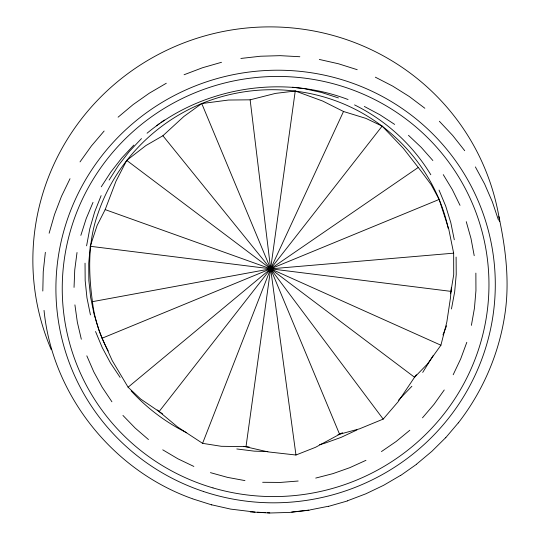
<?xml version="1.0" encoding="UTF-8"?>
<svg xmlns="http://www.w3.org/2000/svg" width="540" height="540" viewBox="0 0 540 540"><rect width="100%" height="100%" fill="white"/><g stroke="black" fill="none" stroke-linecap="round" stroke-linejoin="round"><path stroke-width="0.81" d="M42.809 291.026L43.247 271.62L45.36 252.308M448.214 228.44C437.123 176.506 400.437 131.382 352.89 108.162C306.14 85.145 249.845 83.727 201.757 103.558C153.785 123.262 114.865 163.816 98.165 213.037C87.743 241.4 88.391 272.133 92.441 301.664C94.453 318.951 99.88 335.772 108.263 351.02M74.041 287.401L74.749 269.899L77.024 252.511M451.379 287.327L450.441 298.026L446.843 321.975L440.91 345.222L427.471 363.967L414.545 377.264L398.061 401.814L383.191 419.101L359.478 428.848L337.952 434.66M450.563 293.774L453.721 274.617L453.654 253.172L448.774 229.196L439.155 199.442L431.197 184.734L421.119 171.133L403.339 148.338L382.138 126.103L365.945 118.402L343.507 111.49L322.711 101.061L295.245 91.004L275.434 93.407L250.135 99.819L228.488 100.042L201.757 103.558L183.924 116.431L162.898 135.736L145.928 145.544L126.725 160.394L115.938 181.312L105.178 209.615L97.146 225.382L90.248 246.281L88.729 263.291L88.85 280.341L90.619 297.297L94.021 313.99L99.022 330.271L102.107 338.216L112.205 360.551L128.095 387.214L140.65 399.026L162.506 413.856M157.241 409.988L177.464 426.877L202.588 443.347L221.285 446.296L246.017 446.654L295.245 91.004M471.4 325.357L474.451 308.077L475.943 290.615L475.868 273.105M86.589 245.828L89.809 228.683L94.669 211.903L101.122 195.642M451.454 308.975L454.673 291.836L456.226 274.482L456.104 257.081M49.127 233.226L54.52 214.508L61.499 196.297L70.018 178.713M80.852 235.373L86.191 218.626L93.015 202.392M466.81 342.313L460.721 358.823L453.182 374.753M202.588 443.347L270.635 268.832L343.507 111.49M442.942 334.962L446.594 325.755M433.289 355.401L422.712 372.411M109.107 180.043L118.557 165.247L129.384 151.389L141.487 138.591M101.264 186.8L110.869 171.977L121.763 158.031L133.859 145.078M445.621 437.798L458.527 422.584M444.245 389.975L433.985 404.372L422.483 417.832M80.015 161.899L91.415 145.962L104.139 131.018M458.318 422.888C482.362 391.925 498.521 354.983 504.583 316.238C510.01 282.987 505.832 249.271 498.906 216.587M416.414 374.753L414.545 377.264L126.725 160.394M159.125 411.554L382.138 126.103M411.885 386.269L398.52 400.167M445.811 437.528L431.851 451.359L416.772 463.995M118.091 117.18L133.178 104.551L149.283 93.211L166.293 83.255M128.095 387.214L270.635 268.832L418.001 167.623M409.82 430.245L396.11 441.524L381.449 451.575M147.056 133.218C201.967 87.554 281.266 74.129 348.07 99.529M156.431 125.78L157.538 124.976M158.22 124.484L159.577 123.505M160.934 122.526L164.329 120.076M400.572 475.524L416.644 464.211M342.502 432.702L315.502 447.316L295.961 455.018L267.975 451.879L243.689 446.303M400.667 475.328L383.65 485.291L365.857 493.803L347.409 500.81M356.933 429.962L340.909 437.454L324.243 443.421L319.572 444.616M365.958 460.323L349.758 467.687L332.964 473.627L315.725 478.082M102.107 338.216L439.155 199.442M184.086 74.743L202.534 67.736L221.508 62.296M328.496 506.378L347.423 500.951M309.886 509.936L328.435 506.25M92.441 301.664L270.635 268.832L453.654 253.172M240.867 58.448L260.469 56.234L280.172 55.66L299.842 56.734M291.695 512.062L309.082 510.091M309.177 510.219L289.615 512.426L269.946 513L250.317 511.927M298.168 481.025L280.429 482.429L262.643 482.288M267.881 451.562L254.306 451.15L236.79 448.963M255.001 512.075L230.614 509.099L211.444 504.765M257.452 512.21L265.619 512.656M267.266 512.744L269.771 512.885M246.017 446.654L249.149 446.971M292.572 87.21L304.472 88.695L321.678 92.516L338.425 97.936M90.248 246.281L451.015 291.377M244.958 480.6L227.509 477.374L210.438 472.642M319.329 59.447L338.499 63.781L357.217 69.701M193.064 498.987L211.734 504.893M105.178 209.615L270.635 268.832L440.91 345.222M192.733 498.839C112.82 470.644 52.353 394.916 44.037 310.385M193.867 466.445L177.93 458.818L162.756 449.827M375.334 77.173L392.729 86.13L409.28 96.518L424.858 108.257M364.338 106.454L379.904 114.77L394.659 124.416M354.557 104.902C385.925 120.393 412.709 144.808 430.819 174.757M186.705 432.756C165.8 422.341 146.894 408.125 131.132 390.879M148.46 439.546L135.155 428.051L122.945 415.436M408.47 135.311L421.24 147.38L432.864 160.522M439.364 121.264L452.675 135.452L464.717 150.707M162.898 135.736L270.635 268.832L383.191 419.101M111.922 401.794L102.181 387.234L93.791 371.871L86.819 355.833M120.103 377.379L110.444 362.9L102.229 347.564L95.54 331.519M443.259 174.636L452.331 189.607L460.019 205.328M475.382 166.921L484.61 183.985L492.325 201.771L498.474 220.151M439.034 190.094L445.723 206.138L450.826 222.757L454.295 239.787M201.757 103.558L339.512 434.099M466.256 221.663L471.002 238.498L474.214 255.69M81.324 339.228L77.342 322.204L74.912 304.877M90.436 314.901L86.967 297.871L85.165 280.577L85.037 263.176M295.961 455.018L270.635 268.832L250.135 99.819M51.273 349.738A235.035 230.796 -15.7 0 1 204.086 36.106A235.035 230.796 -15.7 0 1 499.709 221.488M212.99 487.91A213.638 209.783 -15.7 0 0 483.55 237.553A213.638 209.783 -15.7 0 0 130.268 134.082A213.638 209.783 -15.7 0 0 212.99 487.91M203.641 491.549A219.982 216.013 -15.7 0 0 491.346 243.675A219.982 216.013 -15.7 0 0 131.821 124.315A219.982 216.013 -15.7 0 0 203.641 491.549"/></g></svg>
